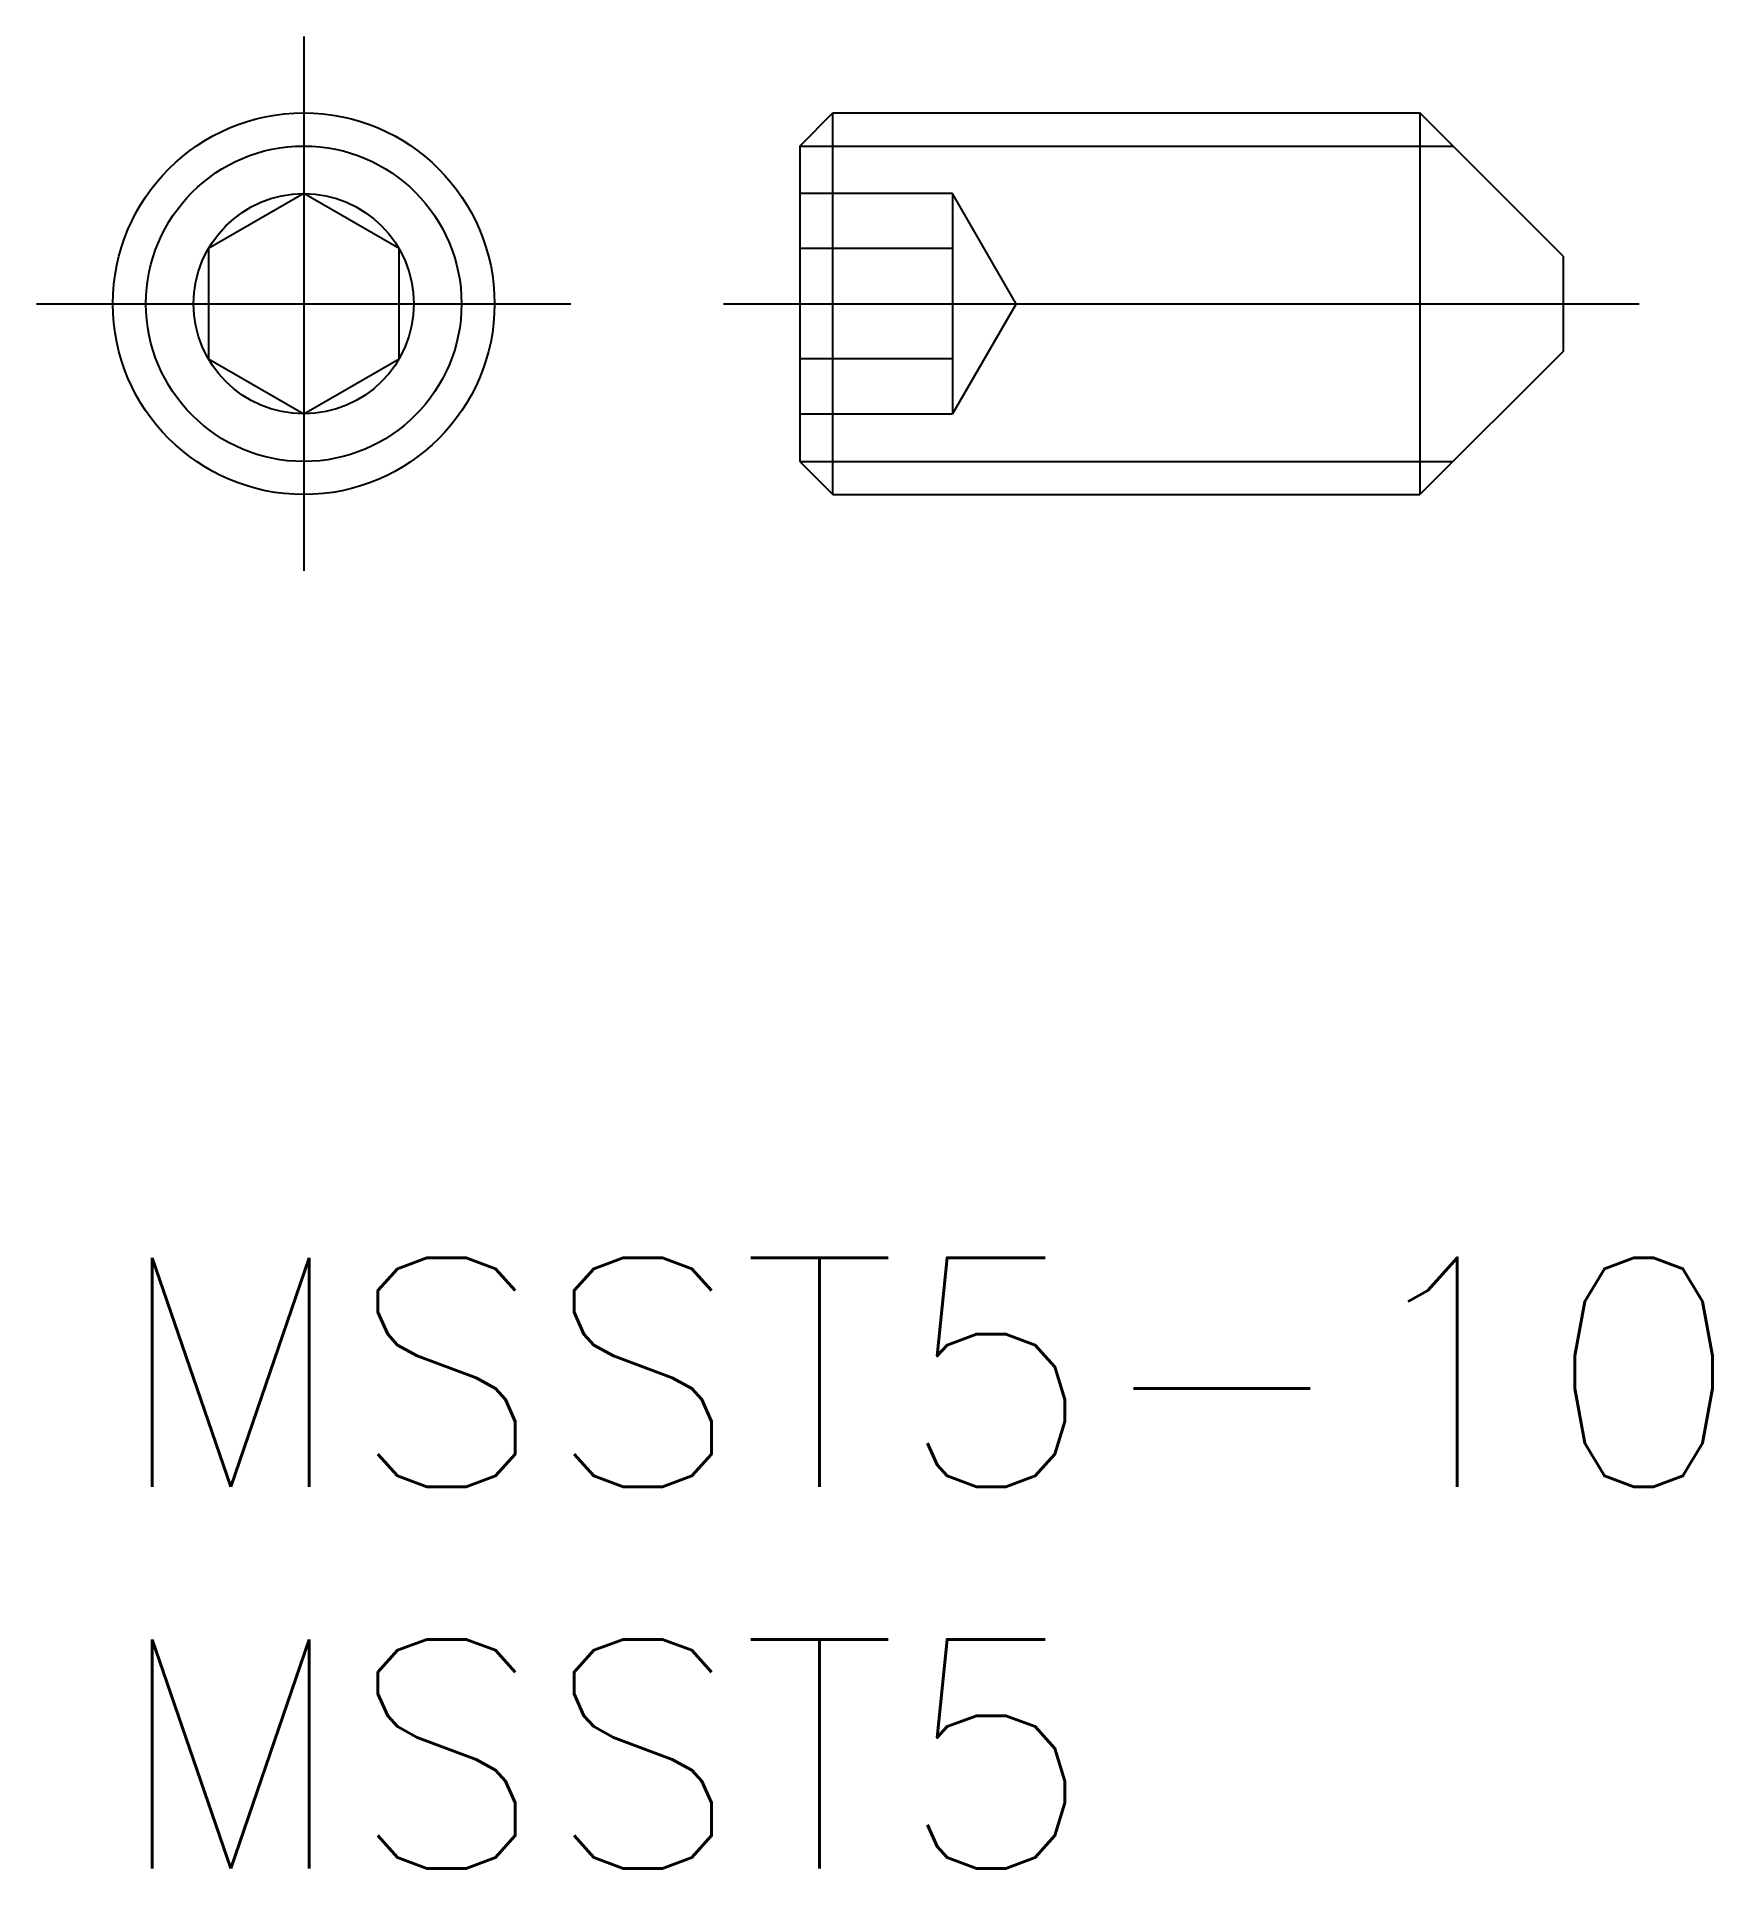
# Model space of a CAD drawing. Extents: x -1 to 21, y -8 to 16.
import ezdxf

# ---------------------------------------------------------------- set-up
doc = ezdxf.new("R2010")
doc.units = 0
doc.header["$LTSCALE"] = 0.5
doc.linetypes.add('CENTER', pattern=[50.8, 31.75, -6.35, 6.35, -6.35])
doc.linetypes.add('DASHED', pattern=[19.05, 12.7, -6.35])
for name, color, linetype in [('MSM_CENTER', 1, 'CENTER'), ('MSM_CONTINUOUS', 7, 'CONTINUOUS'), ('MSM_DASHED', 4, 'DASHED'), ('MSM_NARROW', 5, 'CONTINUOUS'), ('MSM_PART_NUMBER', 7, 'CONTINUOUS')]:
    doc.layers.add(name, color=color, linetype=linetype)
doc.styles.get("Standard").update_dxf_attribs({"font": 'txt.shx', "height": 1, "bigfont": 'bigfont.shx'})

# ---------------------------------------------------------------- blocks, each defined once
blk = doc.blocks.new('*U2')
at = {"layer": 'MSM_PART_NUMBER'}
blk.add_text('MSST5-10', height=3, dxfattribs=at).set_placement((0, -3))
blk = doc.blocks.new('*U3')
at = {"layer": 'MSM_PART_NUMBER'}
blk.add_text('MSST5', height=3, dxfattribs=at).set_placement((0, -8))

msp = doc.modelspace()

# ---------------------------------------------------------------- linework, layer by layer
at = {"layer": 'MSM_CENTER'}
for p, q in [((2.5, 16), (2.5, 9)), ((-1, 12.5), (6, 12.5)), ((8, 12.5), (20, 12.5))]:
    msp.add_line(p, q, dxfattribs=at)
at = {"layer": 'MSM_CONTINUOUS'}
for p, q in [((9, 14.567), (9.433, 15)), ((9.433, 10), (9.433, 15)), ((9.433, 15), (17.125, 15)), ((19, 13.125), (17.125, 15)), ((17.125, 15), (17.125, 10)), ((9, 14.567), (9, 10.433)), ((2.5, 13.943), (1.25, 13.222)), ((3.75, 13.222), (2.5, 13.943)), ((1.25, 13.222), (1.25, 11.778)), ((3.75, 11.778), (3.75, 13.222)), ((19, 13.125), (19, 11.875)), ((1.25, 11.778), (2.5, 11.057)), ((2.5, 11.057), (3.75, 11.778)), ((19, 11.875), (17.125, 10)), ((9, 10.433), (9.433, 10)), ((9.433, 10), (17.125, 10))]:
    msp.add_line(p, q, dxfattribs=at)
for radius in [2.5, 1.443]:
    msp.add_circle((2.5, 12.5), radius, dxfattribs=at)
at = {"layer": 'MSM_DASHED'}
for p, q in [((11, 13.943), (9, 13.943)), ((11, 13.943), (11, 11.057)), ((11.833, 12.5), (11, 13.943)), ((11, 13.222), (9, 13.222)), ((11.833, 12.5), (11, 11.057)), ((11, 11.778), (9, 11.778)), ((9, 11.057), (11, 11.057))]:
    msp.add_line(p, q, dxfattribs=at)
at = {"layer": 'MSM_NARROW'}
for p, q in [((9, 14.567), (17.558, 14.567)), ((9, 10.433), (17.558, 10.433))]:
    msp.add_line(p, q, dxfattribs=at)
msp.add_circle((2.5, 12.5), 2.067, dxfattribs=at)

# ---------------------------------------------------------------- block references
at = {"layer": 'MSM_CONTINUOUS'}
for name in ['*U2', '*U3']:
    msp.add_blockref(name, (0, 0), dxfattribs=at)

doc.saveas('drawing.dxf')
